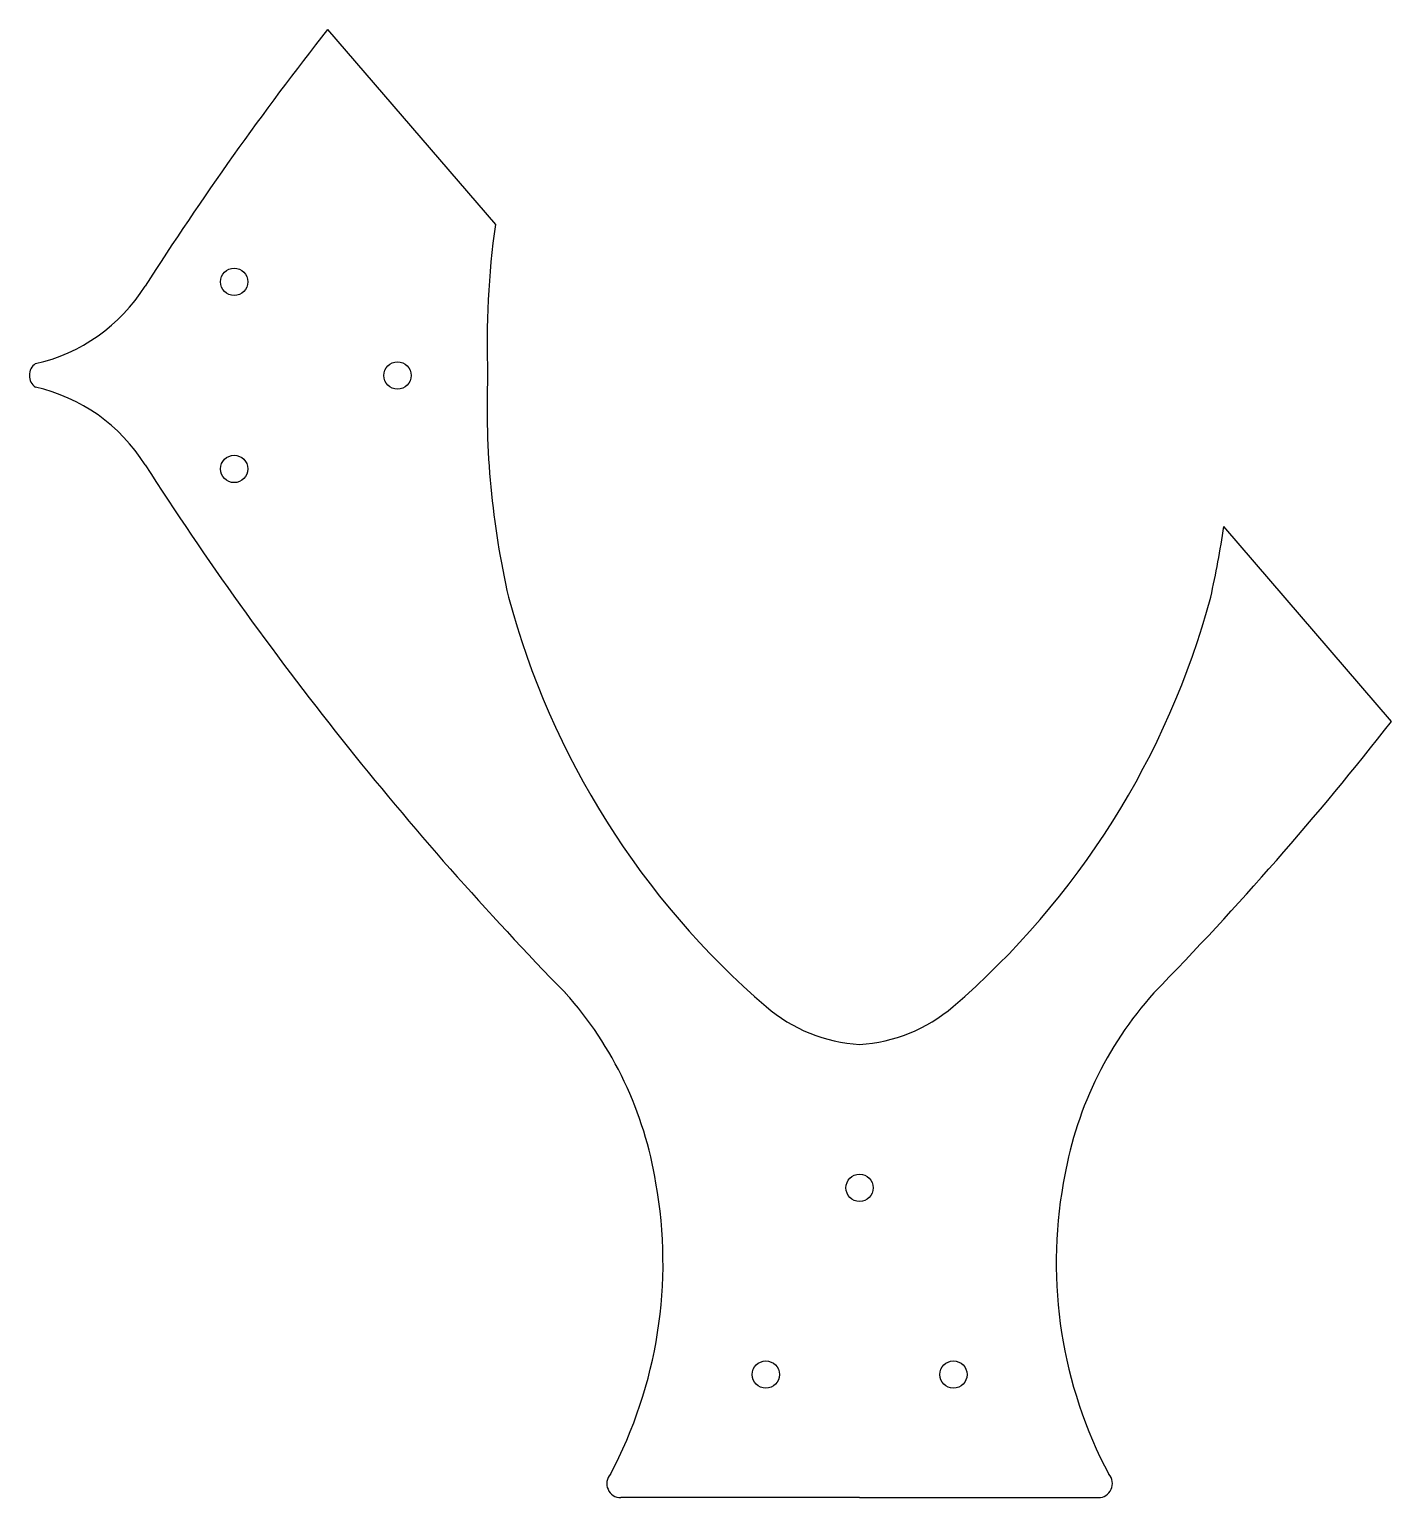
# Model space of a CAD drawing. Header units: inches. Extents: x -26.6 to 17.1, y 0 to 47.1.
import ezdxf

# ---------------------------------------------------------------- set-up
doc = ezdxf.new("R2010")
doc.units = ezdxf.units.IN
doc.header["$MEASUREMENT"] = 0

msp = doc.modelspace()

# ---------------------------------------------------------------- linework, layer by layer
for p, q in [((-17.062, 47.101), (-11.678, 40.846)), ((17.062, 24.899), (11.678, 31.154)), ((0, 0), (-7.657, 0)), ((0, 0), (7.657, 0))]:
    msp.add_line(p, q)
for centre in [(-20.059, 39.001), (-14.819, 36), (-20.059, 32.999), (0, 9.938), (-3.008, 3.947), (3.008, 3.947)]:
    msp.add_circle(centre, 0.438)
for centre, radius, start, end in [((66.927, -18.774), 106.741, 141.89213, 147.31808), ((15.354, 37.025), 27.301, 171.955, 182.1515), ((-27.649, 41.827), 5.584, 282.6113, 327.961), ((-26.175, 36.006), 0.45, 124.4266, 180.7294), ((-26.175, 35.994), 0.45, 179.2706, 235.5734), ((15.354, 34.975), 27.301, 177.8485, 192.8862), ((-27.649, 30.173), 5.584, 32.039, 77.3887), ((66.927, 90.774), 106.741, 212.68192, 224.32331), ((-15.354, 34.975), 27.301, 347.1138, 351.955), ((14.194, 35.731), 26.357, 195.0503, 229.2893), ((-14.194, 35.731), 26.357, 310.7107, 344.9497), ((-66.927, 90.774), 106.741, 315.67669, 321.89213), ((-18.34, 8.215), 11.954, 9.0196, 41.8609), ((18.34, 8.215), 11.954, 138.1391, 170.9804), ((0.276, 19.535), 5.002, 229.1343, 266.8418), ((-0.276, 19.535), 5.002, 273.1582, 310.8657), ((-20.769, 7.531), 14.465, 332.0477, 10.169), ((20.769, 7.531), 14.465, 169.831, 207.9523), ((-7.657, 0.45), 0.45, 138.069, 270), ((7.657, 0.45), 0.45, 270, 41.931)]:
    msp.add_arc(centre, radius, start, end)

doc.saveas('drawing.dxf')
